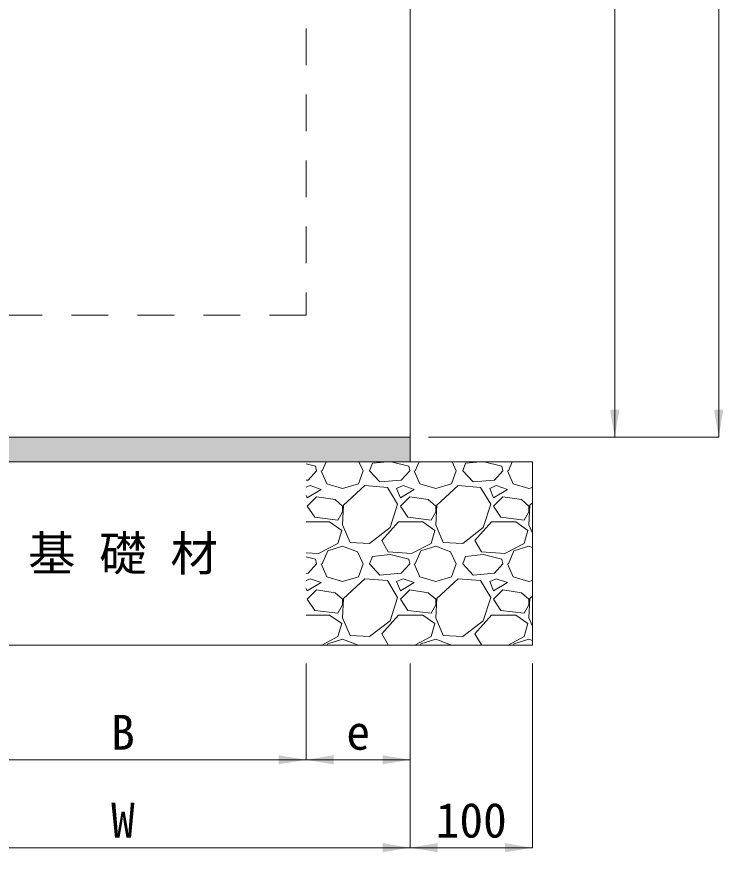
# Model space of a CAD drawing. Units: millimetres, scale not verified. Extents: x 289 to 42849, y -1182 to 27464.
# Drawn here: x 7150 to 7728, y 2789 to 3473 of the extents above; entities that cross this region are included whole.
import ezdxf
from ezdxf.enums import TextEntityAlignment as Align

# ---------------------------------------------------------------- set-up
doc = ezdxf.new("R2010")
doc.units = ezdxf.units.MM
doc.header["$LTSCALE"] = 40
doc.linetypes.add('USER2', pattern=[1.35, 0.75, -0.6])
for name, color, linetype, lineweight in [('0_2', 7, 'Continuous', 20), ('寸法引出', 7, 'Continuous', 9), ('寸法線', 7, 'Continuous', 9), ('本体', 2, 'Continuous', 9), ('ﾊｯﾁﾝｸﾞ', 7, 'Continuous', 5)]:
    doc.layers.add(name, color=color, linetype=linetype, lineweight=lineweight)
doc.styles.add('ＭＳ ゴシック', font='')
doc.styles.get('ＭＳ ゴシック').set_extended_font_data('MS Gothic')

# ---------------------------------------------------------------- blocks, each defined once
blk = doc.blocks.new('filled_arrow')
at = {"color": 0, "linetype": 'Continuous', "lineweight": -2}
blk.add_solid([(7.5, 1.25), (0, 0), (7.5, -1.25)], dxfattribs=at)

msp = doc.modelspace()

# ---------------------------------------------------------------- hatches: boundary and pattern name
at = {"layer": 'ﾊｯﾁﾝｸﾞ'}
msp.add_hatch(color=8, dxfattribs=at).paths.add_polyline_path([(7471.85, 3108.67), (7471.85, 3128.67), (7001.85, 3128.67), (7001.85, 3108.67)])

# ---------------------------------------------------------------- linework, layer by layer
at = {"layer": '0_2'}
for p, q in [((7021.85, 3128.67), (7451.85, 3128.67)), ((7471.85, 3128.67), (7471.85, 3108.67)), ((6901.85, 3108.67), (7571.85, 3108.67)), ((7571.85, 2958.67), (7571.85, 3108.67)), ((6901.85, 2958.67), (7571.85, 2958.67))]:
    msp.add_line(p, q, dxfattribs=at)
at = {"layer": '寸法引出'}
for p, q in [((7386.85, 2943.67), (7386.85, 2864.73)), ((7386.85, 2943.67), (7386.85, 2864.73)), ((7471.85, 2943.67), (7471.85, 2864.73)), ((7471.85, 2943.67), (7471.85, 2792.8)), ((7471.85, 2943.67), (7471.85, 2792.8)), ((7571.85, 2943.67), (7571.85, 2792.8)), ((7086.85, 2864.73), (7386.85, 2864.73)), ((7386.85, 2864.73), (7471.85, 2864.73)), ((7001.85, 2792.8), (7471.85, 2792.8)), ((7471.85, 2792.8), (7571.85, 2792.8))]:
    msp.add_line(p, q, dxfattribs=at)
at = {"layer": '寸法線'}
for p, q in [((7724.31, 4720.8), (7724.31, 3128.67)), ((7639.22, 4578.67), (7639.22, 3128.67)), ((7486.85, 3128.67), (7724.31, 3128.67)), ((7556.67, 3128.67), (7639.22, 3128.67))]:
    msp.add_line(p, q, dxfattribs=at)
at = {"layer": '本体', "lineweight": 20}
for p, q in [((7471.85, 3128.67), (7471.85, 4578.67)), ((7001.85, 3128.67), (7471.85, 3128.67))]:
    msp.add_line(p, q, dxfattribs=at)
at = {"layer": '本体', "linetype": 'USER2'}
for p in [(7386.85, 3949.19), (7086.85, 3228.67)]:
    msp.add_line(p, (7386.85, 3228.67), dxfattribs=at)
at = {"layer": 'ﾊｯﾁﾝｸﾞ'}
for p, q in [((7394.49, 3105.06), (7386.85, 3106.97)), ((7395.25, 3101.25), (7394.49, 3105.06)), ((7399.83, 3101.25), (7403.01, 3108.67)), ((7429.93, 3108.67), (7433.35, 3101.25)), ((7438.69, 3101.25), (7440.97, 3107.34)), ((7453.53, 3108.67), (7440.97, 3107.34)), ((7470.69, 3105.06), (7456.26, 3108.67)), ((7471.45, 3101.25), (7470.69, 3105.06)), ((7476.03, 3101.25), (7479.21, 3108.67)), ((7506.13, 3108.67), (7509.55, 3101.25)), ((7514.89, 3101.25), (7517.17, 3107.34)), ((7529.73, 3108.67), (7517.17, 3107.34)), ((7546.89, 3105.06), (7532.46, 3108.67)), ((7547.65, 3101.25), (7546.89, 3105.06)), ((7552.23, 3101.25), (7555.41, 3108.67)), ((7395.25, 3101.25), (7388.4, 3093.63)), ((7399.06, 3101.25), (7403.64, 3090.58)), ((7429.54, 3090.58), (7433.35, 3101.25)), ((7447.07, 3092.1), (7438.69, 3101.25)), ((7471.45, 3101.25), (7464.6, 3093.63)), ((7475.26, 3101.25), (7479.84, 3090.58)), ((7505.74, 3090.58), (7509.55, 3101.25)), ((7523.27, 3092.1), (7514.89, 3101.25)), ((7547.65, 3101.25), (7540.8, 3093.63)), ((7551.46, 3101.25), (7556.04, 3090.58)), ((7388.4, 3093.63), (7386.85, 3093.49)), ((7403.64, 3090.58), (7416.59, 3086.77)), ((7416.59, 3086.77), (7429.54, 3090.58)), ((7464.6, 3093.63), (7447.07, 3092.1)), ((7479.84, 3090.58), (7492.79, 3086.77)), ((7492.79, 3086.77), (7505.74, 3090.58)), ((7540.8, 3093.63), (7523.27, 3092.1)), ((7556.04, 3090.58), (7568.99, 3086.77)), ((7389.92, 3089.06), (7386.85, 3087.74)), ((7387.63, 3079.15), (7399.06, 3086.01)), ((7399.06, 3086.01), (7389.92, 3089.06)), ((7434.88, 3089.06), (7417.35, 3073.05)), ((7453.17, 3087.53), (7434.88, 3089.06)), ((7461.55, 3073.82), (7453.17, 3087.53)), ((7466.12, 3089.06), (7460.79, 3086.77)), ((7460.79, 3086.77), (7463.83, 3079.15)), ((7463.83, 3079.15), (7475.26, 3086.01)), ((7475.26, 3086.01), (7466.12, 3089.06)), ((7511.08, 3089.06), (7493.55, 3073.05)), ((7529.37, 3087.53), (7511.08, 3089.06)), ((7537.75, 3073.82), (7529.37, 3087.53)), ((7542.32, 3089.06), (7536.99, 3086.77)), ((7536.99, 3086.77), (7540.03, 3079.15)), ((7540.03, 3079.15), (7551.46, 3086.01)), ((7551.46, 3086.01), (7542.32, 3089.06)), ((7568.99, 3086.77), (7571.85, 3087.61)), ((7386.85, 3081.1), (7387.63, 3079.15)), ((7395.25, 3079.91), (7387.63, 3072.29)), ((7410.49, 3077.63), (7395.25, 3079.91)), ((7416.59, 3072.29), (7410.49, 3077.63)), ((7471.45, 3079.91), (7463.83, 3072.29)), ((7486.69, 3077.63), (7471.45, 3079.91)), ((7492.79, 3072.29), (7486.69, 3077.63)), ((7547.65, 3079.91), (7540.03, 3072.29)), ((7562.89, 3077.63), (7547.65, 3079.91)), ((7568.99, 3072.29), (7562.89, 3077.63)), ((7387.63, 3072.29), (7393.73, 3063.15)), ((7417.35, 3073.05), (7416.59, 3057.05)), ((7416.59, 3067.72), (7416.59, 3072.29)), ((7455.45, 3054.77), (7461.55, 3073.82)), ((7463.83, 3072.29), (7469.93, 3063.15)), ((7493.55, 3073.05), (7492.79, 3057.05)), ((7492.79, 3067.72), (7492.79, 3072.29)), ((7531.65, 3054.77), (7537.75, 3073.82)), ((7540.03, 3072.29), (7546.13, 3063.15)), ((7569.75, 3073.05), (7568.99, 3057.05)), ((7568.99, 3067.72), (7568.99, 3072.29)), ((7571.85, 3074.97), (7569.75, 3073.05)), ((7412.78, 3060.86), (7416.59, 3067.72)), ((7488.98, 3060.86), (7492.79, 3067.72)), ((7565.18, 3060.86), (7568.99, 3067.72)), ((7386.85, 3059.34), (7405.92, 3059.34)), ((7393.73, 3063.15), (7412.78, 3060.86)), ((7405.92, 3059.34), (7415.83, 3052.48)), ((7416.59, 3057.05), (7422.69, 3042.57)), ((7448.59, 3044.1), (7462.31, 3059.34)), ((7462.31, 3059.34), (7482.12, 3059.34)), ((7469.93, 3063.15), (7488.98, 3060.86)), ((7482.12, 3059.34), (7492.03, 3052.48)), ((7492.79, 3057.05), (7498.89, 3042.57)), ((7524.79, 3044.1), (7538.51, 3059.34)), ((7538.51, 3059.34), (7558.32, 3059.34)), ((7546.13, 3063.15), (7565.18, 3060.86)), ((7558.32, 3059.34), (7568.23, 3052.48)), ((7568.99, 3057.05), (7571.85, 3050.25)), ((7415.83, 3052.48), (7412.78, 3041.81)), ((7438.69, 3041.81), (7455.45, 3054.77)), ((7492.03, 3052.48), (7488.98, 3041.81)), ((7514.89, 3041.81), (7531.65, 3054.77)), ((7568.23, 3052.48), (7565.18, 3041.81)), ((7453.93, 3034.95), (7448.59, 3044.1)), ((7530.13, 3034.95), (7524.79, 3044.1)), ((7412.78, 3041.81), (7396.78, 3033.43)), ((7404.4, 3035.72), (7416.59, 3039.53)), ((7416.59, 3039.53), (7428.78, 3034.95)), ((7422.69, 3042.57), (7438.69, 3041.81)), ((7488.98, 3041.81), (7472.98, 3033.43)), ((7480.6, 3035.72), (7492.79, 3039.53)), ((7492.79, 3039.53), (7504.98, 3034.95)), ((7498.89, 3042.57), (7514.89, 3041.81)), ((7565.18, 3041.81), (7549.18, 3033.43)), ((7556.8, 3035.72), (7568.99, 3039.53)), ((7568.99, 3039.53), (7571.85, 3038.45)), ((7396.78, 3033.43), (7386.85, 3034.22)), ((7394.49, 3028.86), (7386.85, 3030.77)), ((7399.83, 3025.05), (7404.4, 3035.72)), ((7428.78, 3034.95), (7433.35, 3025.05)), ((7438.69, 3025.05), (7440.97, 3031.14)), ((7455.45, 3032.67), (7440.97, 3031.14)), ((7472.98, 3033.43), (7453.93, 3034.95)), ((7470.69, 3028.86), (7455.45, 3032.67)), ((7476.03, 3025.05), (7480.6, 3035.72)), ((7504.98, 3034.95), (7509.55, 3025.05)), ((7514.89, 3025.05), (7517.17, 3031.14)), ((7531.65, 3032.67), (7517.17, 3031.14)), ((7549.18, 3033.43), (7530.13, 3034.95)), ((7546.89, 3028.86), (7531.65, 3032.67)), ((7552.23, 3025.05), (7556.8, 3035.72)), ((7395.25, 3025.05), (7388.4, 3017.43)), ((7395.25, 3025.05), (7394.49, 3028.86)), ((7399.06, 3025.05), (7403.64, 3014.38)), ((7429.54, 3014.38), (7433.35, 3025.05)), ((7447.07, 3015.9), (7438.69, 3025.05)), ((7471.45, 3025.05), (7464.6, 3017.43)), ((7471.45, 3025.05), (7470.69, 3028.86)), ((7475.26, 3025.05), (7479.84, 3014.38)), ((7505.74, 3014.38), (7509.55, 3025.05)), ((7523.27, 3015.9), (7514.89, 3025.05)), ((7547.65, 3025.05), (7540.8, 3017.43)), ((7547.65, 3025.05), (7546.89, 3028.86)), ((7551.46, 3025.05), (7556.04, 3014.38)), ((7388.4, 3017.43), (7386.85, 3017.29)), ((7464.6, 3017.43), (7447.07, 3015.9)), ((7540.8, 3017.43), (7523.27, 3015.9)), ((7389.92, 3012.86), (7386.85, 3011.54)), ((7387.63, 3002.95), (7399.06, 3009.81)), ((7399.06, 3009.81), (7389.92, 3012.86)), ((7403.64, 3014.38), (7416.59, 3010.57)), ((7416.59, 3010.57), (7429.54, 3014.38)), ((7434.88, 3012.86), (7417.35, 2996.85)), ((7453.17, 3011.33), (7434.88, 3012.86)), ((7461.55, 2997.62), (7453.17, 3011.33)), ((7466.12, 3012.86), (7460.79, 3010.57)), ((7460.79, 3010.57), (7463.83, 3002.95)), ((7463.83, 3002.95), (7475.26, 3009.81)), ((7475.26, 3009.81), (7466.12, 3012.86)), ((7479.84, 3014.38), (7492.79, 3010.57)), ((7492.79, 3010.57), (7505.74, 3014.38)), ((7511.08, 3012.86), (7493.55, 2996.85)), ((7529.37, 3011.33), (7511.08, 3012.86)), ((7537.75, 2997.62), (7529.37, 3011.33)), ((7542.32, 3012.86), (7536.99, 3010.57)), ((7536.99, 3010.57), (7540.03, 3002.95)), ((7540.03, 3002.95), (7551.46, 3009.81)), ((7551.46, 3009.81), (7542.32, 3012.86)), ((7556.04, 3014.38), (7568.99, 3010.57)), ((7568.99, 3010.57), (7571.85, 3011.41)), ((7386.85, 3004.9), (7387.63, 3002.95)), ((7395.25, 3003.71), (7387.63, 2996.09)), ((7410.49, 3001.43), (7395.25, 3003.71)), ((7471.45, 3003.71), (7463.83, 2996.09)), ((7486.69, 3001.43), (7471.45, 3003.71)), ((7547.65, 3003.71), (7540.03, 2996.09)), ((7562.89, 3001.43), (7547.65, 3003.71)), ((7387.63, 2996.09), (7393.73, 2986.95)), ((7416.59, 2996.09), (7410.49, 3001.43)), ((7417.35, 2996.85), (7416.59, 2980.85)), ((7416.59, 2991.52), (7416.59, 2996.09)), ((7455.45, 2978.57), (7461.55, 2997.62)), ((7463.83, 2996.09), (7469.93, 2986.95)), ((7492.79, 2996.09), (7486.69, 3001.43)), ((7493.55, 2996.85), (7492.79, 2980.85)), ((7492.79, 2991.52), (7492.79, 2996.09)), ((7531.65, 2978.57), (7537.75, 2997.62)), ((7540.03, 2996.09), (7546.13, 2986.95)), ((7568.99, 2996.09), (7562.89, 3001.43)), ((7569.75, 2996.85), (7568.99, 2980.85)), ((7568.99, 2991.52), (7568.99, 2996.09)), ((7571.85, 2998.77), (7569.75, 2996.85)), ((7412.78, 2984.66), (7416.59, 2991.52)), ((7488.98, 2984.66), (7492.79, 2991.52)), ((7565.18, 2984.66), (7568.99, 2991.52)), ((7386.85, 2983.14), (7405.92, 2983.14)), ((7393.73, 2986.95), (7412.78, 2984.66)), ((7405.92, 2983.14), (7415.83, 2976.28)), ((7448.59, 2967.9), (7462.31, 2983.14)), ((7462.31, 2983.14), (7482.12, 2983.14)), ((7469.93, 2986.95), (7488.98, 2984.66)), ((7482.12, 2983.14), (7492.03, 2976.28)), ((7524.79, 2967.9), (7538.51, 2983.14)), ((7538.51, 2983.14), (7558.32, 2983.14)), ((7546.13, 2986.95), (7565.18, 2984.66)), ((7558.32, 2983.14), (7568.23, 2976.28)), ((7415.83, 2976.28), (7412.78, 2965.61)), ((7416.59, 2980.85), (7422.69, 2966.37)), ((7438.69, 2965.61), (7455.45, 2978.57)), ((7492.03, 2976.28), (7488.98, 2965.61)), ((7492.79, 2980.85), (7498.89, 2966.37)), ((7514.89, 2965.61), (7531.65, 2978.57)), ((7568.23, 2976.28), (7565.18, 2965.61)), ((7568.99, 2980.85), (7571.85, 2974.05)), ((7453.93, 2958.75), (7448.59, 2967.9)), ((7530.13, 2958.75), (7524.79, 2967.9)), ((7412.78, 2965.61), (7399.52, 2958.67)), ((7404.4, 2959.52), (7416.59, 2963.33)), ((7416.59, 2963.33), (7428.78, 2958.75)), ((7422.69, 2966.37), (7438.69, 2965.61)), ((7488.98, 2965.61), (7475.72, 2958.67)), ((7480.6, 2959.52), (7492.79, 2963.33)), ((7492.79, 2963.33), (7504.98, 2958.75)), ((7498.89, 2966.37), (7514.89, 2965.61)), ((7565.18, 2965.61), (7551.92, 2958.67)), ((7556.8, 2959.52), (7568.99, 2963.33)), ((7568.99, 2963.33), (7571.85, 2962.25)), ((7404.03, 2958.67), (7404.4, 2959.52)), ((7428.78, 2958.75), (7428.82, 2958.67)), ((7455.03, 2958.67), (7453.93, 2958.75)), ((7480.23, 2958.67), (7480.6, 2959.52)), ((7504.98, 2958.75), (7505.02, 2958.67)), ((7531.23, 2958.67), (7530.13, 2958.75)), ((7556.43, 2958.67), (7556.8, 2959.52))]:
    msp.add_line(p, q, dxfattribs=at)

# ---------------------------------------------------------------- block references
at = {"layer": '寸法引出', "xscale": 3, "yscale": 3, "rotation": 180}
for p in [(7386.85, 2864.73), (7471.85, 2864.73), (7471.85, 2792.8), (7571.85, 2792.8)]:
    msp.add_blockref('filled_arrow', p, dxfattribs=at)
at = {"layer": '寸法引出', "xscale": 3, "yscale": 3}
for p in [(7386.85, 2864.73), (7471.85, 2792.8)]:
    msp.add_blockref('filled_arrow', p, dxfattribs=at)
at = {"layer": '寸法線', "xscale": 3, "yscale": 3, "rotation": 90}
for p in [(7639.22, 3128.67), (7724.31, 3128.67)]:
    msp.add_blockref('filled_arrow', p, dxfattribs=at)

# ---------------------------------------------------------------- texts
at = {"layer": '0_2', "style": 'ＭＳ ゴシック'}
msp.add_text('基 礎 材', height=28.48, dxfattribs=at).set_placement((7236.85, 3033.67), align=Align.MIDDLE_CENTER)
at = {"layer": '寸法引出', "style": 'ＭＳ ゴシック'}
for s, p in [('B', (7236.85, 2887.23)), ('e', (7429.35, 2887.23)), ('W', (7236.85, 2815.3)), ('100', (7521.85, 2815.3))]:
    msp.add_text(s, height=28.48, dxfattribs=at).set_placement(p, align=Align.MIDDLE_CENTER)

doc.saveas('drawing.dxf')
